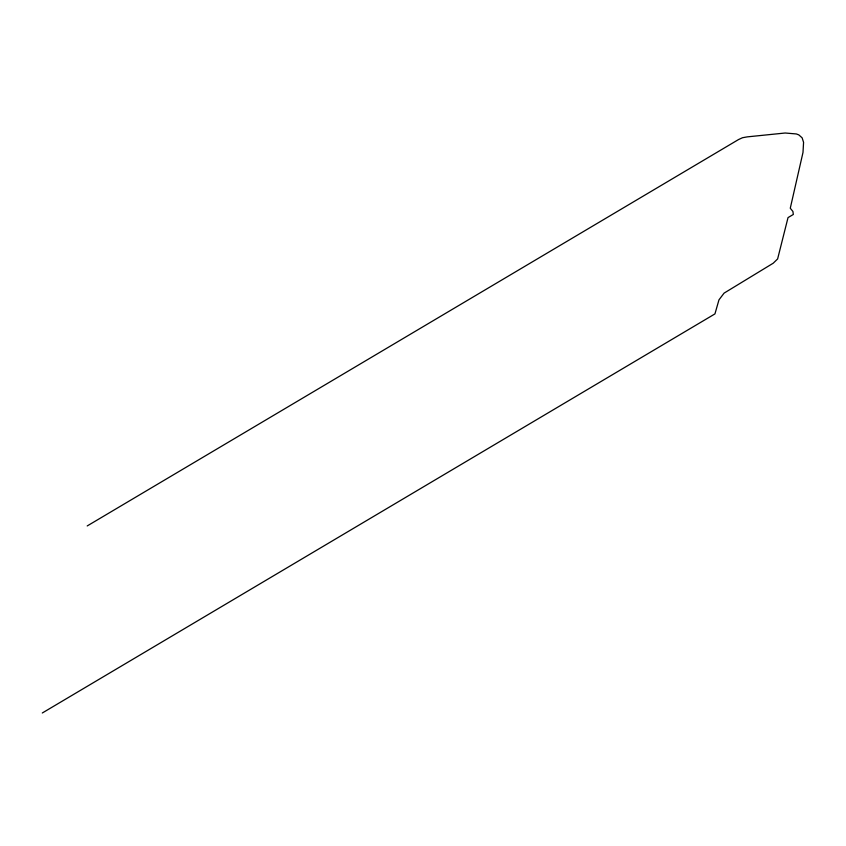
<?xml version="1.0" encoding="UTF-8"?>
<svg xmlns="http://www.w3.org/2000/svg" width="846" height="846" viewBox="0 0 846 846"><rect width="100%" height="100%" fill="white"/><g stroke="black" fill="none" stroke-linecap="round" stroke-linejoin="round"><path stroke-width="1.27" d="M87.201 525.948L738.579 139.527L742.545 137.718L747.325 136.862L785.183 133.012L796.35 133.954L798.814 134.884L802.135 137.835L803.573 142.35L802.991 152.46L790.27 208.243L792.913 211.447L793.326 214.461L788.028 217.602L777.622 258.939L773.202 263.222L724.091 293.118L718.963 299.875L714.944 313.898L42.3 712.988"/></g></svg>
